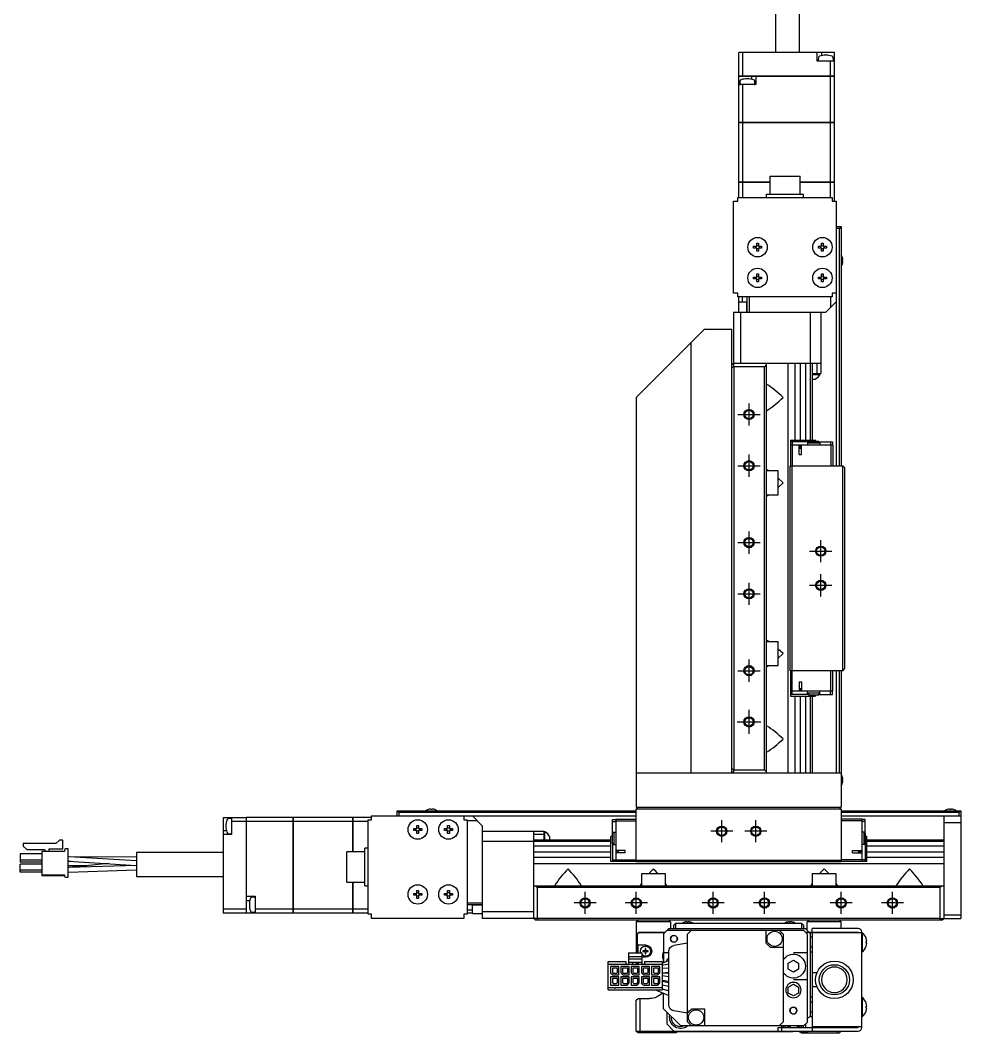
# Model space of a CAD drawing. Extents: x 0 to 1142, y -8 to 935.
# Drawn here: x 0 to 275.4, y 297.8 to 594.3 of the extents above; entities that cross this region are included whole.
import ezdxf

# ---------------------------------------------------------------- set-up
doc = ezdxf.new("R2010")
doc.units = 0
doc.header["$LTSCALE"] = 0.5
doc.linetypes.add('CENTER', pattern=[50.8, 31.75, -6.35, 6.35, -6.35])
for name, color, linetype in [('MSM_CENTER', 1, 'CENTER'), ('MSM_CONTINUOUS', 7, 'CONTINUOUS'), ('MSM_NARROW', 5, 'CONTINUOUS')]:
    doc.layers.add(name, color=color, linetype=linetype)

msp = doc.modelspace()

# ---------------------------------------------------------------- linework, layer by layer
at = {"layer": 'MSM_CENTER'}
for p, q in [((213.4, 475.59), (213.4, 482.09)), ((210.15, 478.84), (216.65, 478.84)), ((213.4, 460.59), (213.4, 467.09)), ((210.15, 463.84), (216.65, 463.84)), ((213.4, 438.09), (213.4, 444.59)), ((234.4, 435.59), (234.4, 442.09)), ((210.15, 441.34), (216.65, 441.34)), ((231.15, 438.84), (237.65, 438.84)), ((234.4, 425.59), (234.4, 432.09)), ((213.4, 423.09), (213.4, 429.59)), ((231.15, 428.84), (237.65, 428.84)), ((210.15, 426.34), (216.65, 426.34)), ((213.4, 400.59), (213.4, 407.09)), ((210.15, 403.84), (216.65, 403.84)), ((213.4, 385.34), (213.4, 392.34)), ((209.9, 388.84), (216.9, 388.84)), ((205.4, 353.62), (205.4, 360.07)), ((215.4, 353.62), (215.4, 360.07)), ((208.63, 356.84), (202.17, 356.84)), ((218.63, 356.84), (212.17, 356.84)), ((165.4, 332.62), (165.4, 339.07)), ((180.4, 332.62), (180.4, 339.07)), ((202.9, 332.62), (202.9, 339.07)), ((217.9, 332.62), (217.9, 339.07)), ((240.4, 332.62), (240.4, 339.07)), ((255.4, 332.62), (255.4, 339.07)), ((168.63, 335.84), (162.17, 335.84)), ((183.63, 335.84), (177.17, 335.84)), ((206.13, 335.84), (199.67, 335.84)), ((221.13, 335.84), (214.67, 335.84)), ((243.63, 335.84), (237.17, 335.84)), ((258.63, 335.84), (252.17, 335.84))]:
    msp.add_line(p, q, dxfattribs=at)
at = {"layer": 'MSM_CONTINUOUS'}
for p, q in [((221.17, 610.24), (221.17, 584.84)), ((228.17, 584.84), (228.17, 610.24)), ((210.4, 577.95), (210.4, 584.84)), ((238.4, 584.84), (210.4, 584.84)), ((211.56, 577.95), (211.56, 584.84)), ((233.4, 582.34), (233.4, 584.84)), ((234.65, 584.84), (234.65, 583.9)), ((238.4, 577.95), (238.4, 584.84)), ((238.4, 582.34), (233.4, 582.34)), ((233.74, 583.32), (233.67, 582.55)), ((237.25, 577.95), (237.25, 582.34)), ((238.13, 582.55), (238.06, 583.32)), ((210.4, 577.95), (238.4, 577.95)), ((210.4, 564.34), (210.4, 577.94)), ((210.4, 577.94), (238.4, 577.94)), ((215.4, 575.44), (210.4, 575.44)), ((210.41, 577.94), (210.41, 577.95)), ((210.74, 576.43), (210.67, 575.66)), ((211.56, 564.34), (211.56, 575.44)), ((211.57, 577.94), (211.57, 577.95)), ((214.15, 577.94), (214.15, 577.01)), ((215.13, 575.66), (215.06, 576.43)), ((215.4, 577.94), (215.4, 575.44)), ((237.24, 577.94), (237.24, 577.95)), ((237.25, 564.34), (237.25, 577.94)), ((238.39, 577.94), (238.39, 577.95)), ((238.4, 564.34), (238.4, 577.94)), ((210.4, 564.34), (238.4, 564.34)), ((210.4, 546.84), (210.4, 564.33)), ((238.4, 564.33), (210.4, 564.33)), ((210.41, 564.34), (210.41, 564.33)), ((211.56, 546.84), (211.56, 564.33)), ((211.57, 564.34), (211.57, 564.33)), ((237.24, 564.34), (237.24, 564.33)), ((237.25, 546.84), (237.25, 564.33)), ((238.39, 564.34), (238.39, 564.33)), ((238.4, 546.84), (238.4, 564.33)), ((219.48, 548.64), (228.33, 548.64)), ((219.48, 548.64), (219.48, 543.34)), ((228.33, 543.34), (228.33, 548.64)), ((210.4, 546.84), (219.48, 546.84)), ((210.4, 542.34), (210.4, 546.83)), ((219.48, 546.83), (210.4, 546.83)), ((210.41, 546.84), (210.41, 546.83)), ((211.56, 542.34), (211.56, 546.83)), ((211.57, 546.84), (211.57, 546.83)), ((228.33, 546.84), (238.4, 546.84)), ((238.4, 546.83), (228.33, 546.83)), ((237.24, 546.84), (237.24, 546.83)), ((237.25, 542.34), (237.25, 546.83)), ((238.39, 546.84), (238.39, 546.83)), ((238.4, 541.34), (238.4, 546.83)), ((218.4, 543.34), (229.4, 543.34)), ((218.4, 543.34), (218.4, 542.34)), ((229.4, 542.34), (229.4, 543.34)), ((208.9, 514.34), (208.9, 541.34)), ((208.9, 541.34), (210.1, 541.34)), ((210.1, 542.34), (237.7, 542.34)), ((210.1, 541.34), (210.1, 542.34)), ((237.7, 542.34), (237.7, 541.34)), ((237.7, 541.34), (238.9, 541.34)), ((238.9, 541.34), (238.9, 463.84)), ((238.9, 533.84), (240.4, 533.84)), ((240.4, 533.84), (239.9, 533.34)), ((240.4, 533.84), (240.4, 463.84)), ((239.9, 533.34), (238.9, 533.34)), ((239.9, 463.84), (239.9, 533.34)), ((214.74, 528.1), (215.64, 528.1)), ((214.74, 527.58), (214.74, 528.1)), ((215.38, 527.58), (215.38, 528.1)), ((215.64, 529), (216.16, 529)), ((215.64, 528.1), (215.64, 529)), ((215.64, 528.36), (216.16, 528.36)), ((216.16, 529), (216.16, 528.1)), ((216.16, 528.1), (217.06, 528.1)), ((216.42, 528.1), (216.42, 527.58)), ((217.06, 528.1), (217.06, 527.58)), ((233.74, 528.1), (234.64, 528.1)), ((233.74, 527.58), (233.74, 528.1)), ((234.38, 527.58), (234.38, 528.1)), ((234.64, 529), (235.16, 529)), ((234.64, 528.1), (234.64, 529)), ((234.64, 528.36), (235.16, 528.36)), ((235.16, 529), (235.16, 528.1)), ((235.16, 528.1), (236.06, 528.1)), ((235.42, 528.1), (235.42, 527.58)), ((236.06, 528.1), (236.06, 527.58)), ((215.64, 527.58), (214.74, 527.58)), ((215.64, 526.69), (215.64, 527.58)), ((216.16, 527.33), (215.64, 527.33)), ((216.16, 526.69), (215.64, 526.69)), ((216.16, 527.58), (216.16, 526.69)), ((217.06, 527.58), (216.16, 527.58)), ((234.64, 527.58), (233.74, 527.58)), ((234.64, 526.69), (234.64, 527.58)), ((235.16, 527.33), (234.64, 527.33)), ((235.16, 526.69), (234.64, 526.69)), ((235.16, 527.58), (235.16, 526.69)), ((236.06, 527.58), (235.16, 527.58)), ((240.73, 524.82), (240.74, 524.82)), ((240.73, 523.66), (240.73, 524.02)), ((240.73, 524.02), (240.89, 524.02)), ((240.89, 523.66), (240.73, 523.66)), ((240.74, 522.87), (240.73, 522.87)), ((214.74, 519.1), (215.64, 519.1)), ((214.74, 518.58), (214.74, 519.1)), ((215.38, 518.58), (215.38, 519.1)), ((215.64, 520), (216.16, 520)), ((215.64, 519.1), (215.64, 520)), ((215.64, 519.36), (216.16, 519.36)), ((216.16, 520), (216.16, 519.1)), ((216.16, 519.1), (217.06, 519.1)), ((216.42, 519.1), (216.42, 518.58)), ((217.06, 519.1), (217.06, 518.58)), ((233.74, 519.1), (234.64, 519.1)), ((233.74, 518.58), (233.74, 519.1)), ((234.38, 518.58), (234.38, 519.1)), ((234.64, 520), (235.16, 520)), ((234.64, 519.1), (234.64, 520)), ((234.64, 519.36), (235.16, 519.36)), ((235.16, 520), (235.16, 519.1)), ((235.16, 519.1), (236.06, 519.1)), ((235.42, 519.1), (235.42, 518.58)), ((236.06, 519.1), (236.06, 518.58)), ((215.64, 518.58), (214.74, 518.58)), ((215.64, 517.69), (215.64, 518.58)), ((216.16, 518.33), (215.64, 518.33)), ((216.16, 517.69), (215.64, 517.69)), ((216.16, 518.58), (216.16, 517.69)), ((217.06, 518.58), (216.16, 518.58)), ((234.64, 518.58), (233.74, 518.58)), ((234.64, 517.69), (234.64, 518.58)), ((235.16, 518.33), (234.64, 518.33)), ((235.16, 517.69), (234.64, 517.69)), ((235.16, 518.58), (235.16, 517.69)), ((236.06, 518.58), (235.16, 518.58)), ((210.1, 514.34), (208.9, 514.34)), ((210.1, 513.34), (210.1, 514.34)), ((237.7, 513.34), (210.1, 513.34)), ((210.4, 511.84), (210.4, 513.34)), ((211.4, 513.34), (211.4, 511.84)), ((212.9, 508.84), (212.9, 513.34)), ((213.4, 513.34), (213.4, 508.84)), ((237.4, 510.34), (237.4, 513.34)), ((238.9, 514.34), (237.7, 514.34)), ((237.7, 514.34), (237.7, 513.34)), ((210.3, 511.84), (212.8, 511.84)), ((210.3, 511.84), (210.3, 508.84)), ((212.8, 508.84), (212.8, 511.84)), ((235.9, 508.84), (238.9, 511.84)), ((208.9, 508.84), (235.9, 508.84)), ((208.9, 508.84), (208.9, 492.85)), ((210.9, 508.84), (210.9, 493.84)), ((231.4, 493.84), (231.4, 508.84)), ((234.4, 508.84), (234.4, 490.84)), ((200.4, 503.84), (180.4, 483.84)), ((200.4, 503.84), (208.4, 503.84)), ((208.4, 373.84), (208.4, 503.84)), ((196.4, 499.84), (196.4, 373.84)), ((208.9, 493.84), (208.4, 493.34)), ((208.9, 493.84), (234.4, 493.84)), ((208.91, 492.84), (208.91, 374.84)), ((217.9, 492.84), (208.91, 492.84)), ((218.4, 493.34), (217.9, 492.84)), ((217.9, 374.84), (217.9, 492.84)), ((218.4, 493.84), (218.4, 373.84)), ((224.9, 373.84), (224.9, 493.84)), ((226.79, 493.84), (226.79, 471.34)), ((228.4, 493.84), (228.4, 471.34)), ((230.01, 471.34), (230.01, 493.84)), ((231.39, 471.34), (231.39, 493.84)), ((231.9, 493.84), (231.9, 471.34)), ((233.4, 490.84), (233.4, 493.84)), ((231.9, 490.84), (234.4, 490.84)), ((231.9, 490.59), (234.25, 490.59)), ((231.9, 489.19), (232.74, 489.19)), ((234.25, 490.59), (234.25, 490.84)), ((218.4, 487.59), (218.52, 487.74)), ((180.4, 483.84), (180.4, 363.84)), ((218.4, 480.1), (218.52, 479.94)), ((225.5, 471.34), (232.83, 471.34)), ((225.5, 471.34), (225.5, 463.84)), ((233.1, 470.89), (232.83, 471.34)), ((230.8, 470.84), (225.5, 470.84)), ((237.9, 469.84), (225.5, 469.84)), ((226, 470.84), (226, 463.84)), ((228.05, 467.14), (228.05, 469.84)), ((228.05, 469.04), (228.75, 469.04)), ((228.4, 469.84), (228.4, 469.04)), ((228.75, 467.14), (228.75, 469.84)), ((230.5, 470.84), (230.5, 469.84)), ((234.1, 470.44), (230.5, 470.44)), ((233.8, 470.89), (230.8, 470.89)), ((230.8, 470.89), (230.8, 470.44)), ((233.8, 470.94), (233.07, 470.94)), ((233.8, 470.44), (233.8, 470.94)), ((233.8, 470.84), (237.8, 470.84)), ((234.1, 470.84), (234.1, 469.84)), ((237.3, 470.84), (237.3, 469.84)), ((237.4, 469.84), (237.4, 463.84)), ((237.8, 470.84), (237.8, 469.84)), ((237.9, 469.84), (237.9, 463.84)), ((228.05, 467.14), (228.75, 467.14)), ((218.52, 462.74), (218.4, 462.59)), ((219.27, 462.35), (218.52, 462.74)), ((225.4, 403.84), (225.4, 463.84)), ((225.4, 463.84), (240.9, 463.84)), ((225.9, 463.84), (225.9, 403.84)), ((240.9, 403.84), (240.9, 463.84)), ((241.4, 463.34), (240.9, 463.84)), ((241.4, 463.34), (241.4, 404.34)), ((221.9, 462.34), (218.4, 462.34)), ((221.9, 455.34), (221.9, 462.34)), ((223.4, 458.84), (221.9, 460.17)), ((221.9, 457.52), (223.4, 458.84)), ((218.4, 455.34), (221.9, 455.34)), ((218.4, 455.1), (218.52, 454.94)), ((218.52, 454.94), (219.27, 455.34)), ((218.52, 412.74), (218.4, 412.59)), ((221.9, 412.34), (218.4, 412.34)), ((219.27, 412.35), (218.52, 412.74)), ((221.9, 405.34), (221.9, 412.34)), ((223.4, 408.84), (221.9, 410.17)), ((221.9, 407.52), (223.4, 408.84)), ((218.4, 405.34), (221.9, 405.34)), ((218.4, 405.1), (218.52, 404.94)), ((218.52, 404.94), (219.27, 405.34)), ((240.9, 403.84), (225.4, 403.84)), ((225.5, 403.84), (225.5, 396.34)), ((226, 396.84), (226, 403.84)), ((237.4, 397.84), (237.4, 403.84)), ((237.9, 397.84), (237.9, 403.84)), ((238.9, 403.84), (238.9, 373.84)), ((239.9, 373.84), (239.9, 403.84)), ((240.4, 403.84), (240.4, 363.84)), ((240.9, 403.84), (241.4, 404.34)), ((228.05, 400.54), (228.05, 397.84)), ((228.05, 400.54), (228.75, 400.54)), ((228.75, 400.54), (228.75, 397.84)), ((237.9, 397.84), (225.5, 397.84)), ((228.05, 398.64), (228.75, 398.64)), ((228.4, 398.64), (228.4, 397.84)), ((230.5, 396.84), (230.5, 397.84)), ((234.1, 397.24), (230.5, 397.24)), ((230.8, 397.24), (230.8, 396.74)), ((233.8, 396.74), (233.8, 397.24)), ((234.1, 396.84), (234.1, 397.84)), ((237.3, 396.84), (237.3, 397.84)), ((237.8, 396.84), (237.8, 397.84)), ((230.8, 396.84), (225.5, 396.84)), ((225.5, 396.34), (232.83, 396.34)), ((226.79, 396.34), (226.79, 373.84)), ((228.4, 396.34), (228.4, 373.84)), ((230.01, 373.84), (230.01, 396.34)), ((230.8, 396.74), (233.8, 396.74)), ((231.39, 373.84), (231.39, 396.34)), ((231.9, 396.34), (231.9, 373.84)), ((233.07, 396.74), (232.83, 396.34)), ((233.8, 396.84), (237.8, 396.84)), ((218.4, 387.59), (218.52, 387.74)), ((218.4, 380.1), (218.52, 379.94)), ((240.4, 373.84), (180.4, 373.84)), ((208.4, 374.34), (208.9, 373.84)), ((208.9, 374.84), (208.9, 373.84)), ((208.91, 374.84), (217.9, 374.84)), ((217.9, 374.84), (218.4, 374.34)), ((240.73, 372.82), (240.74, 372.82)), ((240.73, 371.66), (240.73, 372.02)), ((240.73, 372.02), (240.89, 372.02)), ((240.89, 371.66), (240.73, 371.66)), ((240.74, 370.87), (240.73, 370.87)), ((110.4, 362.84), (110.9, 362.34)), ((110.4, 362.84), (180.4, 362.84)), ((110.4, 361.34), (110.4, 362.84)), ((180.4, 362.34), (110.9, 362.34)), ((110.9, 362.34), (110.9, 361.34)), ((119.43, 363.18), (119.42, 363.18)), ((120.22, 363.18), (120.22, 363.33)), ((120.58, 363.18), (120.22, 363.18)), ((120.58, 363.33), (120.58, 363.18)), ((121.38, 363.18), (121.37, 363.18)), ((180.4, 363.84), (240.4, 363.84)), ((180.9, 363.84), (180.4, 363.34)), ((240.4, 363.34), (180.4, 363.34)), ((180.4, 347.84), (180.4, 363.34)), ((240.4, 363.34), (239.9, 363.84)), ((240.4, 363.34), (240.4, 347.84)), ((240.4, 362.84), (275.4, 362.84)), ((274.9, 362.34), (240.4, 362.34)), ((271.43, 363.18), (271.42, 363.18)), ((272.22, 363.18), (272.22, 363.33)), ((272.58, 363.18), (272.22, 363.18)), ((272.58, 363.33), (272.58, 363.18)), ((273.38, 363.18), (273.37, 363.18)), ((274.9, 362.34), (275.4, 362.84)), ((274.9, 361.34), (274.9, 362.34)), ((275.4, 362.84), (275.4, 331.34)), ((59.4, 360.84), (59.4, 332.84)), ((59.4, 360.84), (66.29, 360.84)), ((61.69, 360.58), (60.92, 360.51)), ((61.9, 360.84), (61.9, 355.84)), ((66.29, 359.69), (61.9, 359.69)), ((66.29, 332.84), (66.29, 360.84)), ((66.3, 360.83), (66.29, 360.83)), ((66.3, 359.69), (66.29, 359.69)), ((79.9, 360.84), (66.3, 360.84)), ((66.3, 332.84), (66.3, 360.84)), ((79.9, 359.69), (66.3, 359.69)), ((79.9, 332.84), (79.9, 360.84)), ((79.9, 360.83), (79.91, 360.83)), ((79.9, 359.69), (79.91, 359.69)), ((79.91, 360.84), (79.91, 332.84)), ((97.4, 360.84), (79.91, 360.84)), ((97.4, 359.69), (79.91, 359.69)), ((97.4, 350.77), (97.4, 360.84)), ((97.4, 360.83), (97.41, 360.83)), ((97.4, 359.69), (97.41, 359.69)), ((97.41, 360.84), (97.41, 350.77)), ((102.9, 360.84), (97.41, 360.84)), ((101.9, 359.69), (97.41, 359.69)), ((101.9, 332.54), (101.9, 360.14)), ((101.9, 360.14), (102.9, 360.14)), ((102.9, 361.34), (180.4, 361.34)), ((102.9, 360.14), (102.9, 361.34)), ((129.9, 361.34), (129.9, 360.14)), ((129.9, 360.14), (130.9, 360.14)), ((130.9, 360.14), (130.9, 332.54)), ((133.9, 359.84), (130.9, 359.84)), ((135.4, 358.34), (132.4, 361.34)), ((173.4, 360.24), (174.4, 360.24)), ((173.4, 356.24), (173.4, 360.24)), ((173.4, 359.74), (174.4, 359.74)), ((174.4, 360.34), (180.4, 360.34)), ((174.4, 360.34), (174.4, 347.94)), ((174.4, 359.84), (180.4, 359.84)), ((240.4, 361.34), (275.4, 361.34)), ((246.4, 360.34), (240.4, 360.34)), ((246.4, 359.84), (240.4, 359.84)), ((246.4, 360.34), (246.4, 347.94)), ((247.4, 360.24), (246.4, 360.24)), ((247.4, 359.74), (246.4, 359.74)), ((247.4, 356.24), (247.4, 360.24)), ((270.4, 361.34), (270.4, 331.34)), ((275.4, 359.34), (270.4, 359.34)), ((59.4, 357.09), (60.34, 357.09)), ((61.9, 355.84), (59.4, 355.84)), ((60.92, 356.18), (61.69, 356.11)), ((115.24, 357.08), (115.24, 357.6)), ((115.24, 357.6), (116.14, 357.6)), ((116.14, 357.08), (115.24, 357.08)), ((115.88, 357.08), (115.88, 357.6)), ((116.14, 358.5), (116.66, 358.5)), ((116.14, 357.6), (116.14, 358.5)), ((116.14, 357.86), (116.66, 357.86)), ((116.14, 356.19), (116.14, 357.08)), ((116.66, 356.83), (116.14, 356.83)), ((116.66, 356.19), (116.14, 356.19)), ((116.66, 358.5), (116.66, 357.6)), ((116.66, 357.6), (117.56, 357.6)), ((116.66, 357.08), (116.66, 356.19)), ((117.56, 357.08), (116.66, 357.08)), ((116.92, 357.6), (116.92, 357.08)), ((117.56, 357.6), (117.56, 357.08)), ((124.24, 357.08), (124.24, 357.6)), ((124.24, 357.6), (125.14, 357.6)), ((125.14, 357.08), (124.24, 357.08)), ((124.88, 357.08), (124.88, 357.6)), ((125.14, 358.5), (125.66, 358.5)), ((125.14, 357.6), (125.14, 358.5)), ((125.14, 357.86), (125.66, 357.86)), ((125.14, 356.19), (125.14, 357.08)), ((125.66, 356.83), (125.14, 356.83)), ((125.66, 356.19), (125.14, 356.19)), ((125.66, 358.5), (125.66, 357.6)), ((125.66, 357.6), (126.56, 357.6)), ((125.66, 357.08), (125.66, 356.19)), ((126.56, 357.08), (125.66, 357.08)), ((125.92, 357.6), (125.92, 357.08)), ((126.56, 357.6), (126.56, 357.08)), ((135.4, 331.34), (135.4, 358.34)), ((135.4, 356.84), (153.4, 356.84)), ((150.4, 331.34), (150.4, 356.84)), ((153.4, 355.84), (150.4, 355.84)), ((153.4, 354.34), (153.4, 356.84)), ((153.65, 356.69), (153.4, 356.69)), ((153.65, 354.34), (153.65, 356.69)), ((173.3, 356.24), (173.3, 355.52)), ((173.8, 356.24), (173.3, 356.24)), ((173.35, 356.24), (173.35, 353.24)), ((173.4, 356.54), (174.4, 356.54)), ((173.8, 356.54), (173.8, 352.94)), ((247.4, 356.54), (246.4, 356.54)), ((247, 356.54), (247, 352.94)), ((247.5, 356.24), (247, 356.24)), ((247.5, 353.24), (247.5, 356.24)), ((0.89, 353.21), (0.89, 352.51)), ((10.43, 353.21), (0.89, 353.21)), ((11.45, 354.23), (10.43, 353.21)), ((12.45, 354.23), (11.45, 354.23)), ((12.45, 351.7), (12.45, 354.23)), ((150.4, 353.84), (135.4, 353.84)), ((150.4, 354.34), (172.9, 354.34)), ((172.9, 353.84), (150.4, 353.84)), ((155.05, 354.34), (155.05, 355.18)), ((173.35, 355.54), (172.9, 355.27)), ((172.9, 347.94), (172.9, 355.27)), ((173.35, 353.24), (173.8, 353.24)), ((173.4, 353.24), (173.4, 347.94)), ((173.4, 352.94), (174.4, 352.94)), ((247.4, 352.94), (246.4, 352.94)), ((247, 353.24), (247.5, 353.24)), ((247.4, 353.24), (247.4, 347.94)), ((247.5, 355.51), (247.9, 355.27)), ((247.9, 347.94), (247.9, 355.27)), ((247.9, 354.34), (270.4, 354.34)), ((270.4, 353.84), (247.9, 353.84)), ((0, 350.22), (0, 347.82)), ((6.35, 350.22), (0, 350.22)), ((0.89, 352.51), (1.89, 351.51)), ((1.89, 351.51), (7.02, 351.51)), ((12.98, 350.95), (6.35, 350.95)), ((6.35, 350.95), (6.35, 343.84)), ((7.3, 351.23), (7.3, 350.95)), ((8.45, 350.95), (8.45, 351.55)), ((8.6, 351.7), (12.45, 351.7)), ((12.98, 351.36), (12.98, 350.95)), ((14, 351.66), (13.28, 351.66)), ((14, 343.38), (14, 351.66)), ((34, 350.61), (34, 343.61)), ((59.4, 350.61), (34, 350.61)), ((95.6, 341.92), (95.6, 350.77)), ((100.9, 350.77), (95.6, 350.77)), ((100.9, 340.84), (100.9, 351.84)), ((101.9, 351.84), (100.9, 351.84)), ((172.9, 352.45), (150.4, 352.45)), ((150.4, 350.84), (172.9, 350.84)), ((177.1, 351.19), (174.4, 351.19)), ((174.4, 350.84), (175.2, 350.84)), ((177.1, 350.49), (174.4, 350.49)), ((175.2, 350.49), (175.2, 351.19)), ((177.1, 350.49), (177.1, 351.19)), ((243.7, 351.19), (246.4, 351.19)), ((243.7, 350.49), (243.7, 351.19)), ((243.7, 350.49), (246.4, 350.49)), ((245.6, 350.49), (245.6, 351.19)), ((245.6, 350.84), (246.4, 350.84)), ((270.4, 352.45), (247.9, 352.45)), ((247.9, 350.84), (270.4, 350.84)), ((6.35, 348.42), (0, 348.42)), ((6.35, 347.82), (0, 347.82)), ((0, 344.82), (0, 347.22)), ((6.35, 347.22), (0, 347.22)), ((14.33, 349.39), (14, 349.4)), ((14.2, 349.39), (14, 349.39)), ((14, 348.09), (14.12, 348.09)), ((14, 348.08), (14.78, 348.05)), ((34, 346.85), (14.07, 346.2)), ((14.12, 348.09), (33.98, 346.84)), ((34, 348.15), (14.2, 349.39)), ((25.85, 347.35), (14.28, 346.23)), ((34, 349.24), (14.33, 349.39)), ((150.4, 349.24), (172.9, 349.24)), ((270.4, 347.34), (150.4, 347.34)), ((180.4, 347.94), (172.9, 347.94)), ((173.4, 348.44), (180.4, 348.44)), ((180.4, 348.34), (240.4, 348.34)), ((240.4, 347.84), (180.4, 347.84)), ((247.4, 348.44), (240.4, 348.44)), ((247.9, 347.94), (240.4, 347.94)), ((247.9, 349.24), (270.4, 349.24)), ((6.35, 345.42), (0, 345.42)), ((6.35, 344.82), (0, 344.82)), ((6.35, 344.09), (12.98, 344.09)), ((12.98, 344.09), (12.98, 343.68)), ((14.67, 346.7), (14, 346.7)), ((14.28, 346.23), (14, 346.21)), ((14.07, 346.2), (14, 346.2)), ((14, 344.9), (14.12, 344.9)), ((14.12, 344.9), (34, 345.54)), ((19.52, 346.74), (14.67, 346.7)), ((181.9, 344.34), (181.9, 340.84)), ((188.9, 344.34), (181.9, 344.34)), ((188.9, 340.84), (188.9, 344.34)), ((238.9, 344.34), (231.9, 344.34)), ((231.9, 344.34), (231.9, 340.84)), ((238.9, 340.84), (238.9, 344.34)), ((6.35, 343.84), (12.98, 343.84)), ((13.28, 343.38), (14, 343.38)), ((34, 343.61), (59.4, 343.61)), ((95.6, 341.92), (100.9, 341.92)), ((97.4, 332.84), (97.4, 341.92)), ((97.41, 341.92), (97.41, 332.84)), ((156.66, 340.84), (156.5, 340.97)), ((164.14, 340.84), (164.3, 340.97)), ((181.66, 340.84), (181.5, 340.97)), ((189.14, 340.84), (189.3, 340.97)), ((231.66, 340.84), (231.5, 340.97)), ((239.14, 340.84), (239.3, 340.97)), ((256.66, 340.84), (256.5, 340.97)), ((264.14, 340.84), (264.3, 340.97)), ((100.9, 340.84), (101.9, 340.84)), ((115.24, 338.08), (115.24, 338.6)), ((115.24, 338.6), (116.14, 338.6)), ((116.14, 338.08), (115.24, 338.08)), ((115.88, 338.08), (115.88, 338.6)), ((116.14, 339.5), (116.66, 339.5)), ((116.14, 338.6), (116.14, 339.5)), ((116.14, 338.86), (116.66, 338.86)), ((116.14, 337.19), (116.14, 338.08)), ((116.66, 339.5), (116.66, 338.6)), ((116.66, 338.6), (117.56, 338.6)), ((116.66, 338.08), (116.66, 337.19)), ((117.56, 338.08), (116.66, 338.08)), ((116.92, 338.6), (116.92, 338.08)), ((117.56, 338.6), (117.56, 338.08)), ((124.24, 338.08), (124.24, 338.6)), ((124.24, 338.6), (125.14, 338.6)), ((125.14, 338.08), (124.24, 338.08)), ((124.88, 338.08), (124.88, 338.6)), ((125.14, 339.5), (125.66, 339.5)), ((125.14, 338.6), (125.14, 339.5)), ((125.14, 338.86), (125.66, 338.86)), ((125.14, 337.19), (125.14, 338.08)), ((125.66, 339.5), (125.66, 338.6)), ((125.66, 338.6), (126.56, 338.6)), ((125.66, 338.08), (125.66, 337.19)), ((126.56, 338.08), (125.66, 338.08)), ((125.92, 338.6), (125.92, 338.08)), ((126.56, 338.6), (126.56, 338.08)), ((150.4, 340.84), (270.4, 340.84)), ((150.9, 340.84), (151.4, 340.34)), ((269.4, 340.34), (151.4, 340.34)), ((151.4, 340.34), (151.4, 331.35)), ((269.4, 340.34), (269.9, 340.84)), ((269.4, 331.35), (269.4, 340.34)), ((66.3, 337.84), (68.8, 337.84)), ((66.3, 336.59), (67.23, 336.59)), ((68.58, 337.58), (67.81, 337.51)), ((68.8, 337.84), (68.8, 332.84)), ((116.66, 337.83), (116.14, 337.83)), ((116.66, 337.19), (116.14, 337.19)), ((125.66, 337.83), (125.14, 337.83)), ((125.66, 337.19), (125.14, 337.19)), ((130.9, 335.84), (135.4, 335.84)), ((135.4, 335.34), (130.9, 335.34)), ((132.4, 332.74), (132.4, 335.24)), ((135.4, 335.24), (132.4, 335.24)), ((66.29, 334), (59.4, 334)), ((66.29, 332.84), (59.4, 332.84)), ((66.3, 334.01), (66.29, 334.01)), ((66.3, 332.85), (66.29, 332.85)), ((79.9, 332.84), (66.3, 332.84)), ((67.81, 333.18), (68.58, 333.11)), ((79.9, 334), (68.8, 334)), ((79.9, 334.01), (79.91, 334.01)), ((79.9, 332.85), (79.91, 332.85)), ((97.4, 334), (79.91, 334)), ((97.4, 332.84), (79.91, 332.84)), ((97.4, 334.01), (97.41, 334.01)), ((97.4, 332.85), (97.41, 332.85)), ((101.9, 334), (97.41, 334)), ((101.9, 332.84), (97.41, 332.84)), ((102.9, 332.54), (101.9, 332.54)), ((102.9, 331.34), (102.9, 332.54)), ((130.9, 332.54), (129.9, 332.54)), ((129.9, 332.54), (129.9, 331.34)), ((130.9, 333.84), (132.4, 333.84)), ((132.4, 332.84), (130.9, 332.84)), ((132.4, 332.74), (135.4, 332.74)), ((135.4, 333.34), (150.4, 333.34)), ((270.4, 332.34), (275.4, 332.34)), ((129.9, 331.34), (102.9, 331.34)), ((151.4, 331.34), (135.4, 331.34)), ((150.4, 331.34), (150.9, 330.84)), ((269.9, 330.84), (150.9, 330.84)), ((151.4, 331.35), (269.4, 331.35)), ((180.4, 330.34), (180.9, 330.84)), ((190.4, 330.34), (180.4, 330.34)), ((180.4, 330.34), (180.4, 321.23)), ((190.4, 330.34), (189.9, 330.84)), ((190.4, 330.34), (190.4, 328.34)), ((191.4, 329.34), (191.9, 329.84)), ((191.4, 328.34), (191.4, 329.34)), ((191.9, 329.84), (191.9, 328.34)), ((228.9, 329.84), (191.9, 329.84)), ((194.43, 330.18), (194.42, 330.18)), ((195.22, 330.18), (195.22, 330.33)), ((195.58, 330.18), (195.22, 330.18)), ((195.58, 330.33), (195.58, 330.18)), ((196.38, 330.18), (196.37, 330.18)), ((224.43, 330.18), (224.42, 330.18)), ((225.22, 330.18), (225.22, 330.33)), ((225.58, 330.18), (225.22, 330.18)), ((225.58, 330.33), (225.58, 330.18)), ((226.38, 330.18), (226.37, 330.18)), ((228.9, 328.34), (228.9, 329.84)), ((228.9, 329.84), (229.4, 329.34)), ((229.4, 329.34), (229.4, 328.34)), ((230.9, 330.84), (230.4, 330.34)), ((230.4, 327.84), (230.4, 330.34)), ((240.4, 330.34), (230.4, 330.34)), ((239.9, 330.84), (240.4, 330.34)), ((240.4, 328.34), (240.4, 330.34)), ((269.4, 331.34), (275.4, 331.34)), ((269.9, 330.84), (270.4, 331.34)), ((181.1, 327.34), (180.6, 326.84)), ((180.6, 326.84), (180.6, 321.23)), ((181.15, 327.24), (180.65, 326.74)), ((180.65, 326.74), (180.65, 323.54)), ((181.1, 327.34), (188.9, 327.34)), ((181.15, 327.24), (188.8, 327.24)), ((189.9, 328.34), (188.4, 326.84)), ((188.4, 326.84), (188.4, 318.31)), ((189.4, 327.84), (229.4, 327.84)), ((189.9, 328.34), (229.9, 328.34)), ((195.4, 301), (195.4, 326.69)), ((218.4, 324.09), (218.4, 327.84)), ((223.4, 326.69), (223.4, 301)), ((230.4, 326.84), (229.4, 327.84)), ((230.9, 327.34), (229.9, 328.34)), ((229.9, 327.34), (245.4, 327.34)), ((230.4, 326.84), (230.4, 300.84)), ((231.4, 326.84), (230.9, 327.34)), ((231, 327.24), (239.65, 327.24)), ((231.4, 302.46), (231.4, 327.23)), ((245.4, 327.23), (231.4, 327.23)), ((231.9, 327.34), (231.9, 328.34)), ((245.4, 328.34), (231.9, 328.34)), ((231.9, 327.14), (231.9, 299.54)), ((246.4, 327.14), (231.9, 327.14)), ((239.65, 327.24), (239.66, 327.23)), ((239.7, 327.34), (239.81, 327.23)), ((240.4, 327.23), (240.4, 327.34)), ((245.4, 327.14), (245.4, 327.34)), ((246.4, 299.34), (246.4, 327.34)), ((246.56, 327.19), (246.4, 327.19)), ((246.56, 327.19), (246.56, 321.49)), ((180.65, 323.54), (183.1, 323.54)), ((180.85, 323.54), (180.85, 321.23)), ((191.39, 323.44), (195.4, 324.14)), ((231.9, 325.79), (231.4, 325.79)), ((247.71, 325.5), (247.71, 325.5)), ((247.71, 324.08), (247.71, 324.6)), ((247.71, 324.6), (247.88, 324.6)), ((247.88, 324.08), (247.71, 324.08)), ((247.71, 323.19), (247.71, 323.19)), ((178.15, 321.23), (178.15, 318.2)), ((178.15, 321.23), (182.01, 321.23)), ((178.15, 320.21), (182.01, 320.21)), ((182.01, 321.23), (182.01, 318.2)), ((182.98, 321.87), (182.35, 321.87)), ((182.35, 321.87), (182.35, 321.62)), ((182.35, 321.62), (182.98, 321.62)), ((183.23, 322.49), (182.98, 322.49)), ((182.98, 322.49), (182.98, 321.87)), ((182.98, 321.62), (182.98, 320.99)), ((182.98, 320.99), (183.23, 320.99)), ((183.23, 321.87), (183.23, 322.49)), ((183.85, 321.87), (183.23, 321.87)), ((183.23, 320.99), (183.23, 321.62)), ((183.23, 321.62), (183.85, 321.62)), ((183.85, 321.62), (183.85, 321.87)), ((188.17, 319.61), (188.17, 320.77)), ((188.4, 321.34), (189.9, 321.34)), ((189.9, 306.03), (189.9, 321.66)), ((223.4, 322.84), (219.65, 322.84)), ((226.4, 321.34), (230.4, 321.34)), ((231.9, 322.9), (231.4, 322.9)), ((231.9, 321.46), (231.4, 321.46)), ((246.4, 321.49), (246.56, 321.49)), ((172.15, 310.38), (172.15, 318.66)), ((172.15, 318.66), (177.35, 318.66)), ((172.15, 317.95), (188, 317.95)), ((172.88, 317.22), (172.88, 315.42)), ((175.28, 317.22), (172.88, 317.22)), ((175.28, 314.82), (175.28, 317.22)), ((175.88, 317.22), (175.88, 315.42)), ((178.28, 317.22), (175.88, 317.22)), ((177.35, 318.66), (177.35, 317.95)), ((178.15, 319.51), (182.01, 319.51)), ((178.15, 318.51), (182.01, 318.51)), ((178.28, 314.82), (178.28, 317.22)), ((178.88, 317.22), (178.88, 315.42)), ((181.28, 317.22), (178.88, 317.22)), ((179.26, 318.51), (179.26, 317.95)), ((180.4, 318.51), (180.4, 317.95)), ((180.6, 317.95), (180.6, 318.51)), ((180.6, 318.19), (180.65, 318.19)), ((180.65, 318.51), (180.65, 317.95)), ((180.91, 318.51), (180.91, 317.95)), ((181.28, 314.82), (181.28, 317.22)), ((181.88, 317.22), (181.88, 315.42)), ((184.28, 317.22), (181.88, 317.22)), ((183.1, 319.94), (182.01, 319.94)), ((182.81, 318.66), (182.81, 317.95)), ((182.81, 318.66), (188, 318.66)), ((184.28, 314.82), (184.28, 317.22)), ((184.88, 317.22), (184.88, 314.82)), ((187.28, 317.22), (184.88, 317.22)), ((187.28, 315.42), (187.28, 317.22)), ((189.9, 318.95), (188, 318.14)), ((188, 318.66), (188, 310.38)), ((188, 317.6), (189.9, 318.01)), ((224.9, 318.21), (226.4, 319.08)), ((224.9, 316.48), (224.9, 318.21)), ((226.4, 319.08), (227.9, 318.21)), ((227.9, 318.21), (227.9, 316.48)), ((172.88, 315.42), (173.48, 314.82)), ((172.88, 314.22), (172.88, 311.82)), ((175.28, 314.22), (172.88, 314.22)), ((173.4, 316.77), (173.4, 315.52)), ((174.87, 316.77), (173.4, 316.77)), ((173.4, 315.52), (173.65, 315.27)), ((173.48, 314.82), (175.28, 314.82)), ((173.65, 315.27), (174.62, 315.27)), ((174.62, 315.27), (174.87, 315.52)), ((174.87, 315.52), (174.87, 316.77)), ((175.28, 311.82), (175.28, 314.22)), ((175.88, 315.42), (176.48, 314.82)), ((178.28, 314.22), (175.88, 314.22)), ((175.88, 314.22), (175.88, 311.82)), ((176.4, 316.77), (176.4, 315.52)), ((177.87, 316.77), (176.4, 316.77)), ((176.4, 315.52), (176.65, 315.27)), ((176.48, 314.82), (178.28, 314.82)), ((176.65, 315.27), (177.62, 315.27)), ((177.62, 315.27), (177.87, 315.52)), ((177.87, 315.52), (177.87, 316.77)), ((178.28, 312.42), (178.28, 314.22)), ((178.88, 315.42), (179.48, 314.82)), ((178.88, 314.22), (178.88, 311.82)), ((181.28, 314.22), (178.88, 314.22)), ((179.4, 316.77), (179.4, 315.52)), ((180.87, 316.77), (179.4, 316.77)), ((179.4, 315.52), (179.65, 315.27)), ((179.48, 314.82), (181.28, 314.82)), ((179.65, 315.27), (180.62, 315.27)), ((180.62, 315.27), (180.87, 315.52)), ((180.87, 315.52), (180.87, 316.77)), ((181.28, 312.42), (181.28, 314.22)), ((181.88, 315.42), (182.48, 314.82)), ((181.88, 314.22), (181.88, 312.42)), ((184.28, 314.22), (181.88, 314.22)), ((182.4, 316.77), (182.4, 315.52)), ((183.87, 316.77), (182.4, 316.77)), ((182.4, 315.52), (182.65, 315.27)), ((182.48, 314.82), (184.28, 314.82)), ((182.65, 315.27), (183.62, 315.27)), ((183.62, 315.27), (183.87, 315.52)), ((183.87, 315.52), (183.87, 316.77)), ((184.28, 311.82), (184.28, 314.22)), ((184.88, 314.82), (186.68, 314.82)), ((184.88, 314.22), (184.88, 311.82)), ((187.28, 314.22), (184.88, 314.22)), ((185.4, 316.77), (185.4, 315.52)), ((186.87, 316.77), (185.4, 316.77)), ((185.4, 315.52), (185.65, 315.27)), ((185.65, 315.27), (186.62, 315.27)), ((186.62, 315.27), (186.87, 315.52)), ((187.28, 315.42), (186.68, 314.82)), ((186.87, 315.52), (186.87, 316.77)), ((187.28, 312.42), (187.28, 314.22)), ((189.9, 316.78), (188, 316.62)), ((188, 315.42), (189.9, 315.58)), ((189.9, 315.25), (188, 315.21)), ((189.9, 314.18), (188, 314.46)), ((188.17, 315.22), (188.17, 315.43)), ((188.4, 315.45), (188.4, 315.22)), ((226.4, 315.61), (224.9, 316.48)), ((227.9, 316.48), (226.4, 315.61)), ((233.28, 315.34), (231.9, 315.34)), ((172.88, 311.82), (175.28, 311.82)), ((173.4, 313.77), (173.4, 312.52)), ((174.87, 313.77), (173.4, 313.77)), ((173.4, 312.52), (173.65, 312.27)), ((173.65, 312.27), (174.62, 312.27)), ((174.62, 312.27), (174.87, 312.52)), ((174.87, 312.52), (174.87, 313.77)), ((175.88, 311.82), (177.68, 311.82)), ((176.4, 313.77), (176.4, 312.52)), ((177.87, 313.77), (176.4, 313.77)), ((176.4, 312.52), (176.65, 312.27)), ((176.65, 312.27), (177.62, 312.27)), ((177.62, 312.27), (177.87, 312.52)), ((177.68, 311.82), (178.28, 312.42)), ((177.87, 312.52), (177.87, 313.77)), ((178.88, 311.82), (180.68, 311.82)), ((179.4, 313.77), (179.4, 312.52)), ((180.87, 313.77), (179.4, 313.77)), ((179.4, 312.52), (179.65, 312.27)), ((179.65, 312.27), (180.62, 312.27)), ((180.62, 312.27), (180.87, 312.52)), ((180.68, 311.82), (181.28, 312.42)), ((180.87, 312.52), (180.87, 313.77)), ((182.48, 311.82), (181.88, 312.42)), ((182.4, 313.77), (182.4, 312.52)), ((183.87, 313.77), (182.4, 313.77)), ((182.4, 312.52), (182.65, 312.27)), ((182.48, 311.82), (184.28, 311.82)), ((182.65, 312.27), (183.62, 312.27)), ((183.62, 312.27), (183.87, 312.52)), ((183.87, 312.52), (183.87, 313.77)), ((184.88, 311.82), (186.68, 311.82)), ((185.4, 313.77), (185.4, 312.52)), ((186.87, 313.77), (185.4, 313.77)), ((185.4, 312.52), (185.65, 312.27)), ((185.65, 312.27), (186.62, 312.27)), ((186.62, 312.27), (186.87, 312.52)), ((186.68, 311.82), (187.28, 312.42)), ((186.87, 312.52), (186.87, 313.77)), ((188, 313.24), (189.9, 312.97)), ((188, 312.95), (189.9, 312.59)), ((189.9, 311.37), (188, 311.73)), ((188.4, 312.88), (188.4, 313.19)), ((224.9, 311.21), (226.4, 312.08)), ((230.4, 313.34), (226.4, 313.34)), ((226.4, 312.08), (227.9, 311.21)), ((231.9, 311.34), (233.28, 311.34)), ((172.15, 311.09), (173.93, 311.09)), ((172.15, 310.38), (188, 310.38)), ((173.93, 310.99), (173.93, 311.09)), ((174.23, 311.09), (188, 311.09)), ((174.23, 311.09), (174.23, 310.99)), ((186.05, 310.38), (189.9, 308.74)), ((188, 310.72), (189.9, 310.11)), ((188.4, 304.84), (188.4, 309.38)), ((189.88, 310.05), (189.27, 310.31)), ((224.9, 309.48), (224.9, 311.21)), ((226.4, 308.61), (224.9, 309.48)), ((227.9, 309.48), (226.4, 308.61)), ((227.9, 311.21), (227.9, 309.48)), ((180.4, 307.34), (180.9, 307.84)), ((180.4, 298.35), (180.4, 307.34)), ((180.9, 307.84), (184.3, 307.84)), ((181.4, 307.84), (181.4, 298.34)), ((231.9, 308.23), (231.4, 308.23)), ((231.9, 306.79), (231.4, 306.79)), ((246.56, 308.19), (246.4, 308.19)), ((246.56, 308.19), (246.56, 302.49)), ((247.71, 306.5), (247.71, 306.5)), ((247.71, 305.08), (247.71, 305.6)), ((247.71, 305.6), (247.88, 305.6)), ((188.4, 304.84), (193.4, 299.84)), ((189.4, 300.34), (189.4, 303.84)), ((195.4, 303.54), (191.39, 304.25)), ((196.65, 304.84), (200.4, 304.84)), ((200.4, 304.84), (200.4, 299.84)), ((230.9, 302.34), (231.4, 302.84)), ((231.9, 303.9), (231.4, 303.9)), ((231.9, 302.46), (231.4, 302.46)), ((246.4, 302.49), (246.56, 302.49)), ((247.88, 305.08), (247.71, 305.08)), ((247.71, 304.19), (247.71, 304.19)), ((189.4, 300.34), (191.4, 298.34)), ((229.4, 299.84), (193.4, 299.84)), ((222.9, 299.84), (222.9, 298.34)), ((223.4, 299.84), (223.4, 299.34)), ((224.3, 299.34), (223.8, 299.84)), ((224.9, 299.75), (224.9, 299.34)), ((224.9, 299.74), (225.2, 299.74)), ((225.2, 299.74), (225.2, 299.75)), ((225.31, 299.63), (225.2, 299.74)), ((227.84, 299.34), (228.3, 299.84)), ((227.9, 299.34), (227.9, 299.41)), ((229, 299.84), (228.5, 299.34)), ((229.4, 299.84), (230.4, 300.84)), ((229.4, 299.34), (229.4, 299.84)), ((229.9, 300.34), (229.9, 299.34)), ((230.4, 302.34), (230.9, 302.34)), ((246.4, 299.54), (231.9, 299.54)), ((239.4, 299.34), (239.6, 299.54)), ((240.4, 299.54), (240.4, 299.34)), ((245.4, 299.34), (245.4, 299.54)), ((180.4, 298.34), (245.4, 298.34)), ((192.1, 297.84), (180.91, 297.84)), ((181.61, 297.84), (181.4, 298.34)), ((192.4, 298.14), (192.1, 297.84)), ((224.6, 298.14), (192.4, 298.14)), ((221.9, 298.34), (221.9, 299.34)), ((221.9, 299.34), (245.4, 299.34)), ((223.1, 298.14), (223.3, 298.35)), ((223.1, 298.14), (223.3, 298.34)), ((224.6, 298.14), (224.8, 298.35)), ((224.7, 298.24), (226.25, 298.24)), ((226.25, 298.24), (226.25, 298.34)), ((228.2, 298.14), (228, 298.34)), ((228.2, 298.14), (230.4, 298.14)), ((228.7, 297.84), (228.4, 298.14)), ((228.7, 297.84), (239.89, 297.84)), ((230.4, 298.14), (230.4, 298.34)), ((230.4, 298.14), (230.7, 297.84)), ((231.9, 299.34), (231.9, 298.34)), ((239.4, 298.34), (239.19, 297.84))]:
    msp.add_line(p, q, dxfattribs=at)
for centre, radius in [((215.9, 527.84), 2.85), ((234.9, 527.84), 2.85), ((215.9, 518.84), 2.85), ((234.9, 518.84), 2.85), ((213.4, 478.84), 1.23), ((213.4, 463.84), 1.23), ((213.4, 441.34), 1.23), ((234.4, 438.84), 1.23), ((234.4, 428.84), 1.23), ((213.4, 426.34), 1.23), ((213.4, 403.84), 1.23), ((213.4, 388.84), 1.23), ((116.4, 357.34), 2.85), ((125.4, 357.34), 2.85), ((205.4, 356.84), 1.23), ((215.4, 356.84), 1.23), ((116.4, 338.34), 2.85), ((125.4, 338.34), 2.85), ((165.4, 335.84), 1.23), ((180.4, 335.84), 1.23), ((202.9, 335.84), 1.23), ((217.9, 335.84), 1.23), ((240.4, 335.84), 1.23), ((255.4, 335.84), 1.23), ((191.4, 325.34), 1.01), ((220.9, 325.34), 2.23), ((238.4, 313.34), 5.5), ((238.4, 313.34), 4.43), ((226.4, 304.34), 1.01), ((197.9, 302.34), 2.23)]:
    msp.add_circle(centre, radius, dxfattribs=at)
at = {"layer": 'MSM_CONTINUOUS', "extrusion": (0, 0, -1)}
for centre, radius in [((-191.4, 325.34), 1), ((-238.4, 313.34), 3.75), ((-226.4, 310.34), 2.25), ((-226.4, 304.34), 1)]:
    msp.add_circle(centre, radius, dxfattribs=at)
at = {"layer": 'MSM_CONTINUOUS'}
for centre, radius, start, end in [((235.9, 578.03), 6, 72.3708, 107.6292), ((233.87, 582.53), 0.2, 175, 251.8051), ((234.23, 583.28), 0.5, 107.6292, 175), ((237.57, 583.28), 0.5, 5, 72.3708), ((237.93, 582.53), 0.2, 288.1949, 5), ((210.87, 575.64), 0.2, 175, 270), ((211.23, 576.39), 0.5, 107.6292, 175), ((212.9, 571.14), 6, 72.3708, 107.6292), ((214.57, 576.39), 0.5, 5, 72.3708), ((214.93, 575.64), 0.2, 270, 5), ((237.9, 523.84), 3, 19.0021, 33.5573), ((237.9, 523.84), 2.99, 3.446, 18.9685), ((237.9, 523.84), 3, 326.4427, 340.9979), ((237.9, 523.84), 2.99, 341.0315, 356.554), ((208.37, 493.44), 0.794, 272.4308, 312.2411), ((209.9, 494.34), 1.8, 236.251, 236.4427), ((231.4, 492.16), 3.25, 294.3004, 331.2734), ((201.6, 461.59), 31.15, 45.6019, 57.107), ((201.6, 506.1), 31.15, 302.893, 314.3981), ((201.6, 361.59), 31.15, 45.6019, 57.107), ((201.6, 406.1), 31.15, 302.893, 314.3981), ((208.37, 374.25), 0.794, 47.7589, 87.5692), ((209.9, 373.34), 1.8, 123.5573, 123.749), ((237.9, 371.84), 3, 19.0021, 33.5573), ((237.9, 371.84), 3, 326.4427, 340.9979), ((237.9, 371.84), 2.99, 3.446, 18.9685), ((237.9, 371.84), 2.99, 341.0315, 356.554), ((120.4, 360.34), 3, 109.0021, 123.5573), ((120.4, 360.34), 2.99, 93.446, 108.9685), ((120.4, 360.34), 2.99, 71.0315, 86.554), ((120.4, 360.34), 3, 56.4427, 70.9979), ((272.4, 360.34), 3, 109.0021, 123.5573), ((272.4, 360.34), 2.99, 93.446, 108.9685), ((272.4, 360.34), 2.99, 71.0315, 86.554), ((272.4, 360.34), 3, 56.4427, 70.9979), ((66.21, 358.34), 6, 162.3708, 197.6292), ((60.97, 360.01), 0.5, 95, 162.3708), ((61.71, 360.38), 0.2, 18.1949, 95), ((60.97, 356.68), 0.5, 197.6292, 265), ((61.71, 356.31), 0.2, 265, 341.8051), ((152.09, 353.84), 3.25, 24.3004, 61.2734), ((13.28, 351.36), 0.3, 90, 180), ((182.83, 323.89), 31.38, 135.6092, 147.0188), ((137.97, 323.89), 31.38, 32.9812, 44.3908), ((207.83, 323.89), 31.38, 135.6092, 139.326), ((162.97, 323.89), 31.38, 40.674, 44.3908), ((257.83, 323.89), 31.38, 135.6092, 139.326), ((212.97, 323.89), 31.38, 40.674, 44.3908), ((282.83, 323.89), 31.38, 135.6092, 147.0188), ((237.97, 323.89), 31.38, 32.9812, 44.3908), ((13.28, 343.68), 0.3, 180, 270), ((207.83, 323.89), 31.38, 145.7006, 147.0188), ((162.97, 323.89), 31.38, 32.9812, 34.2994), ((257.83, 323.89), 31.38, 145.7006, 147.0188), ((212.97, 323.89), 31.38, 32.9812, 34.2994), ((73.1, 335.34), 6, 162.3708, 197.6292), ((67.86, 337.01), 0.5, 95, 162.3708), ((68.6, 337.38), 0.2, 0, 95), ((67.86, 333.68), 0.5, 197.6292, 265), ((68.6, 333.31), 0.2, 265, 360), ((149.9, 332.34), 1.8, 326.251, 326.4427), ((150.81, 330.81), 0.794, 2.4308, 42.2411), ((195.4, 327.34), 3, 109.0021, 123.5573), ((195.4, 327.34), 2.99, 93.446, 108.9685), ((195.4, 327.34), 2.99, 71.0315, 86.554), ((195.4, 327.34), 3, 56.4427, 70.9979), ((225.4, 327.34), 3, 109.0021, 123.5573), ((225.4, 327.34), 2.99, 93.446, 108.9685), ((225.4, 327.34), 2.99, 71.0315, 86.554), ((225.4, 327.34), 3, 56.4427, 70.9979), ((269.99, 330.81), 0.794, 137.7589, 177.5692), ((270.9, 332.34), 1.8, 213.5573, 213.749), ((245.4, 327.34), 1, 0, 90), ((244.2, 324.34), 3.7, 18.2573, 50.3782), ((244.2, 324.34), 3.7, 309.6218, 341.7427), ((244.2, 324.34), 3.69, 4.0395, 18.238), ((244.2, 324.34), 3.69, 341.762, 355.9605), ((189.97, 320.77), 1.8, 150.7307, 180), ((189.47, 319.61), 1.3, 180, 214.5884), ((244.2, 305.34), 3.7, 18.2573, 50.3782), ((244.2, 305.34), 3.69, 4.0395, 18.238), ((244.2, 305.34), 3.7, 309.6218, 341.7427), ((244.2, 305.34), 3.69, 341.762, 355.9605), ((225.05, 300.99), 1.25, 246.9261, 293.0739), ((226.55, 299.79), 1.25, 181.132, 201.1002), ((227.75, 300.99), 1.25, 246.9261, 293.0739), ((181.9, 299.34), 1.8, 213.5573, 236.4427), ((238.9, 299.34), 1.8, 303.5573, 326.251), ((245.4, 299.34), 1, 270, 0)]:
    msp.add_arc(centre, radius, start, end, dxfattribs=at)
at = {"layer": 'MSM_CONTINUOUS', "extrusion": (0, 0, -1)}
for centre, radius, start, end in [((-7.02, 351.23), 0.28, 90, 180), ((-8.6, 351.55), 0.15, 0, 90), ((-209.4, 313.85), 19, 42.5374, 47.4626), ((-209.4, 313.85), 19, 132.5374, 137.4636), ((-183.1, 321.74), 1.5, 339.7843, 316.6076), ((-183.1, 321.74), 1.8, 90, 270), ((-191.7, 321.66), 1.8, 0, 80), ((-232.45, 336.89), 19, 312.3336, 317.6664), ((-226.4, 317.34), 3.5, 31.0027, 328.9973), ((-177.9, 318.2), 0.25, 180, 270), ((-182.26, 318.2), 0.25, 270, 0), ((-192.4, 317.34), 3.5, 21.4969, 44.4153), ((-192.4, 317.34), 3.5, 323.1957, 328.8768), ((-174.08, 310.99), 0.15, 180, 0), ((-184.3, 312.84), 5, 221.5305, 270), ((-191.7, 306.03), 1.8, 280, 0), ((-193.4, 302.34), 3.25, 230.2849, 12.0485), ((-193.4, 302.34), 2.75, 245.38, 4.9973), ((-209.45, 290.8), 19, 42.3336, 47.6664), ((-209.4, 313.85), 19, 312.5364, 317.4626), ((-209.4, 313.85), 19, 222.5364, 227.4636)]:
    msp.add_arc(centre, radius, start, end, dxfattribs=at)
at = {"layer": 'MSM_NARROW'}
for centre in [(213.4, 478.84), (213.4, 463.84), (213.4, 441.34), (234.4, 438.84), (234.4, 428.84), (213.4, 426.34), (213.4, 403.84), (213.4, 388.84), (205.4, 356.84), (215.4, 356.84), (165.4, 335.84), (180.4, 335.84), (202.9, 335.84), (217.9, 335.84), (240.4, 335.84), (255.4, 335.84)]:
    msp.add_circle(centre, 1.5, dxfattribs=at)

doc.saveas('drawing.dxf')
